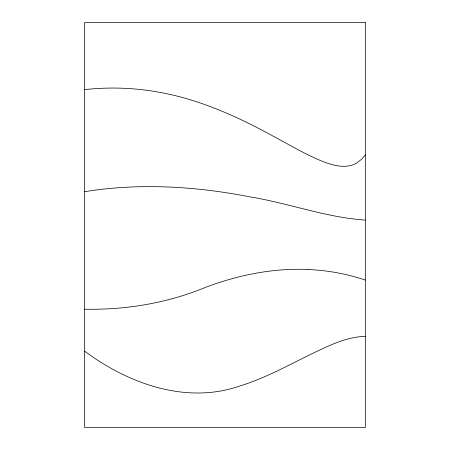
<?xml version="1.0" encoding="UTF-8"?>
<svg xmlns="http://www.w3.org/2000/svg" width="450" height="450" viewBox="0 0 450 450"><rect width="100%" height="100%" fill="white"/><g stroke="black" fill="none" stroke-linecap="round" stroke-linejoin="round"><path stroke-width="0.67" d="M365.316 154.873L361.929 158.923L356.979 162.872A23.001 23.001 0 0 1 352.935 164.818C342.855 168.351 332.027 165.043 322.487 161.381C306.248 154.811 291.15 145.794 275.732 137.565C239.029 117.326 200.301 99.472 158.743 92.166A257.22 257.22 0 0 0 84.679 89.617M84.684 191.683C139.719 182.768 196.116 186.306 250.633 196.993C289.108 203.355 326.272 217.485 365.316 220.095M365.316 336.336C345.859 336.842 328.106 346.112 310.888 354.251C287.556 365.749 264.555 378.405 239.586 386.083C186.013 404.606 128.205 383.586 84.684 351.186M84.684 309.212C126.112 310.039 167.614 303.069 205.959 287.19C238.388 274.989 273.077 267.992 307.811 269.488M307.811 269.544A204.086 204.086 0 0 1 365.344 280.074M365.316 22.5L84.684 22.5L84.684 427.5L365.316 427.5L365.316 22.5"/></g></svg>
